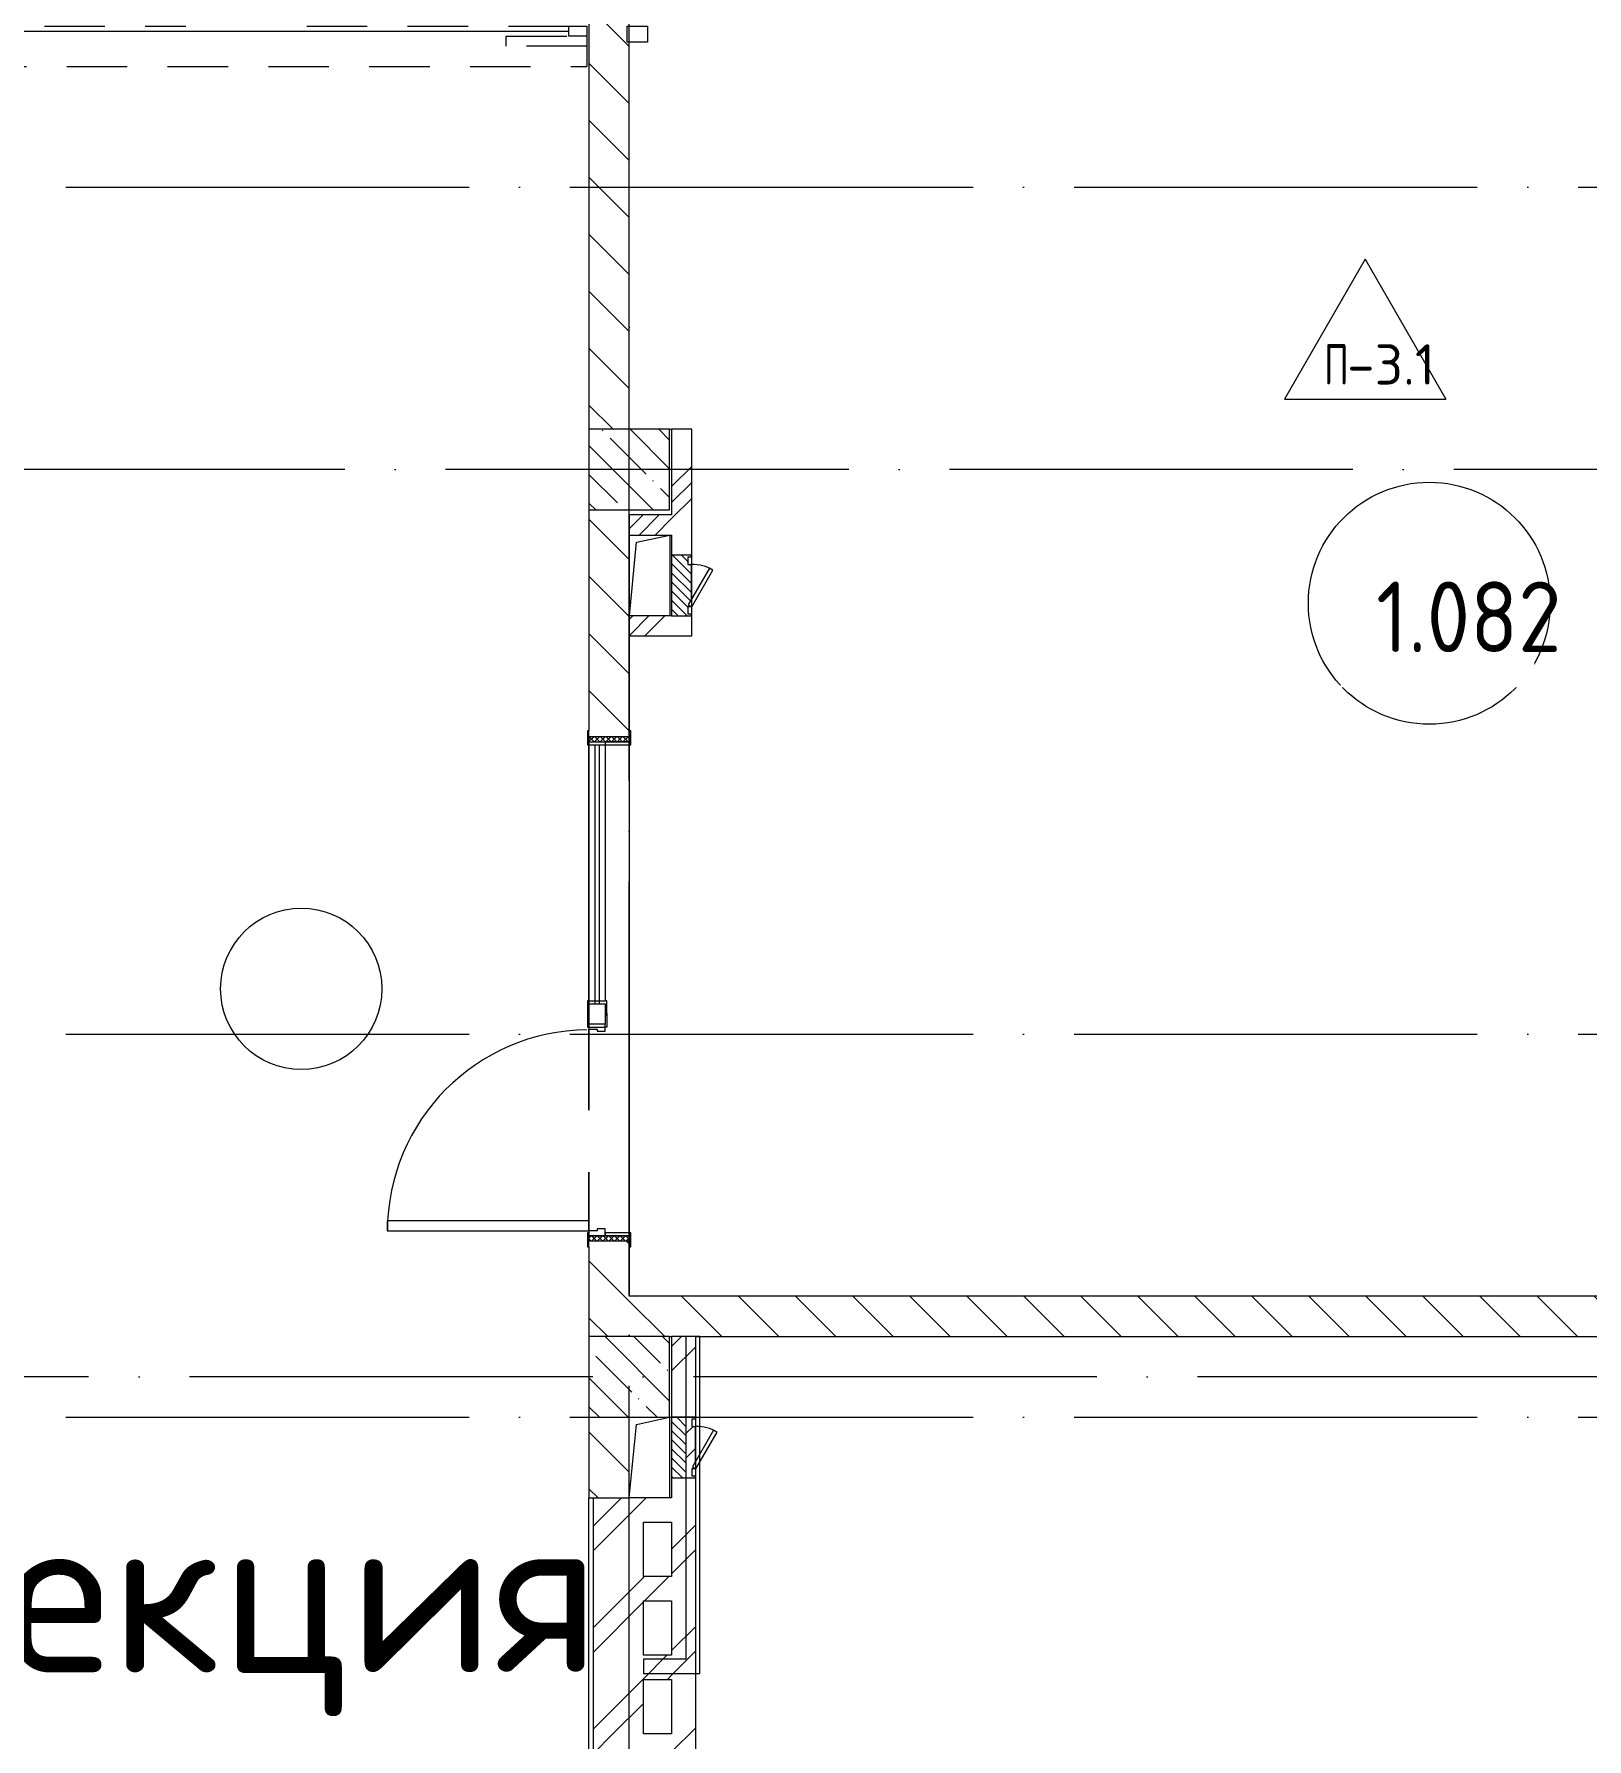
# Model space of a CAD drawing. Header units: millimetres. Extents: x -68946 to 288321, y -402657 to 324925.
# Drawn here: x 154586 to 162287, y 24830 to 33285 of the extents above; entities that cross this region are included whole.
import ezdxf

# ---------------------------------------------------------------- set-up
doc = ezdxf.new("R2010")
doc.units = ezdxf.units.MM
doc.linetypes.add('ADSK_Линия сетки', pattern=[2500, 2000, -250, 0, -250])
doc.linetypes.add('ADSK_Невидимые', pattern=[500, 300, -200])
for name, color, linetype, lineweight in [('A-AREA-____-IDEN', 250, 'Continuous', 9), ('A-DETL-____-OTLN', 250, 'Continuous', 5), ('A-DETL-GENF-OTLN', 250, 'Continuous', 5), ('A-DOOR-____-HDLN', 31, 'ADSK_Невидимые', 5), ('A-DOOR-____-IDEN', 31, 'Continuous', 9), ('A-DOOR-____-MCUT', 250, 'Continuous', 5), ('A-DOOR-____-OTLN', 250, 'Continuous', 5), ('A-DOOR-FRAM-MCUT', 31, 'Continuous', 5), ('A-DOOR-FRAM-OTLN', 31, 'Continuous', 5), ('A-DOOR-GLAZ-MCUT', 31, 'Continuous', 5), ('A-FLOR-____-IDEN', 11, 'Continuous', 9), ('A-FLOR-____-OTLN', 192, 'Continuous', 9), ('A-GENM-____-MCUT', 250, 'Continuous', 25), ('A-GENM-____-OTLN', 250, 'Continuous', 9), ('A-GLAZ-____-OTLN', 250, 'Continuous', 5), ('A-WALL-____-MCUT', 250, 'Continuous', 13), ('A-WALL-____-PATT', 250, 'Continuous', 13), ('E-ELEC-EQPM-OTLN', 250, 'Continuous', 9), ('G-____-____-TEXT', 250, 'Continuous', 9), ('I-WALL-____-OTLN', 250, 'Continuous', 9), ('S-COLS-____-MCUT', 250, 'Continuous', 25), ('S-COLS-____-OTLN', 250, 'Continuous', 9), ('S-GRID-____-OTLN', 250, 'Continuous', 9)]:
    doc.layers.add(name, color=color, linetype=linetype, lineweight=lineweight)
doc.styles.add('ISOCPEUR_1', font='isocpeur.ttf', dxfattribs={"width": 0.9, "height": 250})
doc.styles.add('ISOCPEUR_2', font='isocpeur.ttf', dxfattribs={"height": 160})
doc.styles.add('ISOCPEUR_6', font='isocpeur.ttf', dxfattribs={"height": 3.5})
pattern_1 = [(135, (12287.91, -0.0006), (-141.42136, -141.42136), [])]
pattern_2 = [(45, (12287.9, -0.0006), (-224.5064, 224.5064), []), (45, (12367.3, -0.0006), (0, 449.0128), []), (45, (12208.54, -0.0006), (0, 449.0128), [])]
pattern_3 = [(45, (12287.9, -0.0006), (-251.4472, 251.4472), []), (45, (12287.9, 381), (-251.4472, 251.4472), [])]
pattern_4 = [(45, (125, 0), (-22.6274, 22.6274), [])]

# ---------------------------------------------------------------- blocks, each defined once
blk = doc.blocks.new('Дверь_СКБ_2Ст_Фрамуга2 - Н_ВВ-3_2500x2600h_Учебные помещения_Фрамуга слева-42054644-АР1_Маркировочный план 1 этажа С2и3')
at = {"layer": 'A-DOOR-____-OTLN'}
h = blk.add_hatch(dxfattribs=at)
h.set_pattern_fill('FP_8', color=256, style=0, pattern_type=2)
h.set_pattern_definition([(135, (1051.41, 164.685), (-14.1421, -14.1421), []), (225, (1051.41, 164.685), (14.1421, -14.1421), [])])
h.paths.add_polyline_path([(1237.5, -86.6), (1237.5, -100), (1262.5, -100), (1262.5, 100), (1237.5, 100)])
at = {"layer": 'A-DOOR-FRAM-OTLN'}
h = blk.add_hatch(dxfattribs=at)
h.set_pattern_fill('FP_9', color=256, style=0, pattern_type=2)
h.set_pattern_definition([(45, (-1071.384, 164.685), (-14.1421, 14.1421), []), (135, (-1071.384, 164.685), (-14.1421, -14.1421), [])])
h.paths.add_polyline_path([(-1237.5, 100), (-1237.5, -100), (-1212.5, -100), (-1212.5, 100), (-1228.7, 100)])
at = {"layer": 'A-DOOR-____-MCUT'}
for p, q in [((-1187.5, 1100), (-1187.5, 100)), ((-1137.5, 1100), (-1187.5, 1100)), ((-1137.5, 100), (-1137.5, 1100)), ((-1187.5, 100), (-1137.5, 100))]:
    blk.add_line(p, q, dxfattribs=at)
at = {"layer": 'A-DOOR-FRAM-MCUT'}
for p, q in [((-1197.5, 108), (-1267.5, 108)), ((-1267.5, 108), (-1267.5, 100)), ((-1267.5, 100), (-1197.5, 100)), ((-1212.5, 100), (-1237.5, 100)), ((-1237.5, 100), (-1237.5, -100)), ((-1187.5, 100), (-1212.5, 100)), ((-1212.5, 100), (-1212.5, 20)), ((-1212.5, -100), (-1212.5, 100)), ((-1197.5, 100), (-1197.5, 108)), ((-1187.5, 60), (-1187.5, 100)), ((-187.5, 100), (-187.5, 60)), ((-162.5, 100), (-187.5, 100)), ((-177.5, 108), (-177.5, 100)), ((-107.5, 108), (-177.5, 108)), ((-177.5, 100), (-177.5, 20)), ((-62.5, 100), (-162.5, 100)), ((-162.5, 20), (-162.5, 100)), ((-162.5, 20), (-162.5, 100)), ((-117.5, 108), (-117.5, 100)), ((-47.5, 108), (-117.5, 108)), ((-107.5, 100), (-107.5, 108)), ((-62.5, 100), (-62.5, 20)), ((-47.5, 100), (-47.5, 108)), ((-47.5, 100), (-47.5, 20)), ((-47.5, 100), (1237.5, 100)), ((1292.5, 108), (1222.5, 108)), ((1222.5, 108), (1222.5, 100)), ((1222.5, 100), (1222.5, 20)), ((1222.5, 100), (1292.5, 100)), ((1237.5, 100), (1237.5, 20)), ((1262.5, 100), (1237.5, 100)), ((1237.5, 100), (1237.5, -100)), ((1262.5, -100), (1262.5, 100)), ((1292.5, 100), (1292.5, 108)), ((-1212.5, 20), (-1177.5, 20)), ((-1197.5, 20), (-1212.5, 20)), ((-1212.5, 20), (-1212.5, -100)), ((-1197.5, -100), (-1197.5, 20)), ((-1177.5, 60), (-1187.5, 60)), ((-1177.5, 20), (-1177.5, 60)), ((-187.5, 60), (-197.5, 60)), ((-197.5, 60), (-197.5, 20)), ((-197.5, 20), (-162.5, 20)), ((-177.5, 12), (-177.5, 20)), ((-107.5, 12), (-177.5, 12)), ((-62.5, 20), (-162.5, 20)), ((-117.5, 20), (-117.5, 12)), ((-117.5, 12), (-47.5, 12)), ((-107.5, 20), (-107.5, 12)), ((-47.5, 12), (-47.5, 20)), ((1237.5, 20), (-47.5, 20)), ((1237.5, 20), (1222.5, 20)), ((1222.5, 20), (1222.5, -100)), ((1237.5, -100), (1237.5, 20)), ((-1197.5, -100), (-1267.5, -100)), ((-1267.5, -100), (-1267.5, -108)), ((-1267.5, -108), (-1197.5, -108)), ((-1237.5, -100), (-1212.5, -100)), ((-1212.5, -100), (-1197.5, -100)), ((-1197.5, -108), (-1197.5, -100)), ((1222.5, -100), (1237.5, -100)), ((1292.5, -100), (1222.5, -100)), ((1222.5, -100), (1222.5, -108)), ((1222.5, -108), (1292.5, -108)), ((1237.5, -100), (1262.5, -100)), ((1292.5, -108), (1292.5, -100))]:
    blk.add_line(p, q, dxfattribs=at)
at = {"layer": 'A-DOOR-GLAZ-MCUT'}
for p, q in [((1222.5, 70), (-62.5, 70)), ((1222.5, 50), (-62.5, 50))]:
    blk.add_line(p, q, dxfattribs=at)
blk = doc.blocks.new('BSC_Колонна _Прямоугольная - 400x400-V61-АР1_Маркировочный план 1 этажа С2и3')
at = {"layer": 'S-COLS-____-OTLN', "lineweight": 5}
h = blk.add_hatch(dxfattribs=at)
h.set_pattern_fill('FP_96', color=256, style=0, pattern_type=2)
h.set_pattern_definition([(135, (-145249.98, -31125), (-142.5612, -142.5612), []), (135, (-145107.42, -31125), (-142.5612, -142.5612), [252.016, -50.403, 3.353, -47.05])])
h.paths.add_polyline_path([(197.6, -200), (200, -200), (200, 200), (-200, 200), (-200, -200), (178.4, -200)])
at = {"layer": 'S-COLS-____-MCUT', "lineweight": 5}
for p, q in [((200, 200), (-200, 200)), ((-200, 200), (-200, -200)), ((200, -200), (200, 200)), ((-200, -200), (200, -200))]:
    blk.add_line(p, q, dxfattribs=at)
blk = doc.blocks.new('BSC_Колонна _Прямоугольная - 400x400-V62-АР1_Маркировочный план 1 этажа С2и3')
at = {"layer": 'S-COLS-____-OTLN', "lineweight": 5}
h = blk.add_hatch(dxfattribs=at)
h.set_pattern_fill('FP_97', color=256, style=0, pattern_type=2)
h.set_pattern_definition([(135, (-145249.98, -26625), (-142.5612, -142.5612), []), (135, (-145107.42, -26625), (-142.5612, -142.5612), [252.016, -50.403, 3.353, -47.05])])
h.paths.add_polyline_path([(0.2, -200), (200, -200), (200, 200), (-200, 200), (-200, -200), (0, -200)])
at = {"layer": 'S-COLS-____-MCUT', "lineweight": 5}
for p, q in [((200, 200), (-200, 200)), ((-200, 200), (-200, -200)), ((200, -200), (200, 200)), ((-200, -200), (200, -200))]:
    blk.add_line(p, q, dxfattribs=at)
blk = doc.blocks.new('_Wn_-As_OpeningMEP_floor__Rectangular - _Wn_-As_OpeningMEP_floor__Rectangular-34705337-АР1_Маркировочный план 1 этажа С2и3')
at = {"layer": 'A-DETL-GENF-OTLN', "lineweight": 5}
for p, q in [((-100, -150), (-64.6, 214.6)), ((-64.6, 214.6), (100, 250))]:
    blk.add_line(p, q, dxfattribs=at)
blk = doc.blocks.new('DM_Штора_Противодымная_Doormaster_E-60 - ш_4400 х в_2500-40884781-АР1_Маркировочный план 1 этажа С2и3')
at = {"layer": 'A-DOOR-____-HDLN'}
for p, q in [((-2165, -100), (-1976.2, -100)), ((-2165, -300), (-2165, -100)), ((-776.2, -100), (425, -100)), ((1025, -100), (2415, -100)), ((2015, -200), (2015, -150)), ((2015, -150), (2415, -150)), ((2415, -100), (2415, -300)), ((2415, -150), (2415, -200)), ((2415, -200), (2015, -200)), ((-2165, -300), (2415, -300))]:
    blk.add_line(p, q, dxfattribs=at)
at = {"layer": 'A-DOOR-____-MCUT', "lineweight": 5}
for p, q in [((-2165, -100), (-2075, -100)), ((-2165, -150), (-2165, -100)), ((-2075, -150), (-2165, -150)), ((-2075, -100), (-2075, -150)), ((-2075, -125), (2325, -125)), ((2325, -100), (2415, -100)), ((2325, -150), (2325, -100)), ((2415, -150), (2325, -150)), ((2415, -100), (2415, -150))]:
    blk.add_line(p, q, dxfattribs=at)
at = {"layer": 'E-ELEC-EQPM-OTLN', "lineweight": 5}
for p, q in [((2615, -180), (2615, -100)), ((2615, -100), (2715, -100)), ((2715, -100), (2715, -180)), ((2715, -180), (2615, -180))]:
    blk.add_line(p, q, dxfattribs=at)
blk = doc.blocks.new('АР_Люк - ЛРС_ВК_300х400_внутренний_RAL 9003-V139-АР1_Маркировочный план 1 этажа С2и3')
at = {"layer": 'A-DOOR-____-OTLN'}
h = blk.add_hatch(dxfattribs=at)
h.set_pattern_fill('FP_148', color=256, style=0, pattern_type=2)
h.set_pattern_definition(pattern_4)
h.paths.add_polyline_path([(275, 10), (-25, 10), (-25, -60), (275, -60)])
at = {"layer": 'A-DETL-GENF-OTLN', "lineweight": 5}
for p, q in [((275, 60), (-25, 60)), ((-25, 60), (-25, -60)), ((275, -60), (275, 60)), ((-25, -60), (275, -60))]:
    blk.add_line(p, q, dxfattribs=at)
at = {"layer": 'A-DOOR-____-MCUT', "lineweight": 5}
for p, q in [((48.1, 165), (38.1, 147.7)), ((38.1, 147.7), (220, 42.7)), ((230, 60), (48.1, 165)), ((20, 60), (-15, 60)), ((-15, 60), (-15, 40)), ((-15, 40), (20, 40)), ((20, 40), (20, 60)), ((220, 42.7), (230, 60)), ((265, 60), (230, 60)), ((230, 60), (230, 40)), ((230, 40), (265, 40)), ((265, 40), (265, 60))]:
    blk.add_line(p, q, dxfattribs=at)
blk.add_arc((230, 60), 210, 150, 180, dxfattribs=at)
at = {"layer": 'A-DOOR-____-OTLN'}
blk.add_line((230, 60), (48.1, 165), dxfattribs=at)
blk = doc.blocks.new('ASML_АР_Отделка Люка - ВО Отделка люков_Грунтовка 0_Шпатлевка 0_Окраска 0_0-42467640-АР1_Маркировочный план 1 этажа С2и3')
at = {"layer": 'A-GENM-____-MCUT', "lineweight": 5}
for p, q in [((-140, 3), (-150, 3)), ((-150, 3), (-150, 0)), ((65, 3), (-105, 3)), ((150, 3), (140, 3)), ((150, 0), (150, 3)), ((-150, 0), (-140, 0)), ((-105, 0), (70.2, 0)), ((103.3, 0), (105, 0)), ((140, 0), (150, 0))]:
    blk.add_line(p, q, dxfattribs=at)
blk = doc.blocks.new('АР_Люк - ЛРС_ВК_300х400_внутренний_RAL 9003-42726780-АР1_Маркировочный план 1 этажа С2и3')
at = {"layer": 'A-DOOR-____-OTLN'}
h = blk.add_hatch(dxfattribs=at)
h.set_pattern_fill('FP_148', color=256, style=0, pattern_type=2)
h.set_pattern_definition(pattern_4)
h.paths.add_polyline_path([(92.8, -50), (275, -50), (275, 50), (265, 50), (265, 30), (230, 30), (230, 50), (220, 32.7), (190, 50), (20, 50), (20, 30), (-15, 30), (-15, 50), (-25, 50), (-25, -50), (38.1, -50)])
at = {"layer": 'A-DETL-GENF-OTLN', "lineweight": 5}
for p, q in [((275, 50), (-25, 50)), ((-25, 50), (-25, -50)), ((275, -50), (275, 50)), ((-25, -50), (275, -50))]:
    blk.add_line(p, q, dxfattribs=at)
at = {"layer": 'A-DOOR-____-MCUT', "lineweight": 5}
for p, q in [((48.1, 155), (38.1, 137.7)), ((38.1, 137.7), (220, 32.7)), ((230, 50), (48.1, 155)), ((20, 50), (-15, 50)), ((-15, 50), (-15, 30)), ((-15, 30), (20, 30)), ((20, 30), (20, 50)), ((220, 32.7), (230, 50)), ((265, 50), (230, 50)), ((230, 50), (230, 30)), ((230, 30), (265, 30)), ((265, 30), (265, 50))]:
    blk.add_line(p, q, dxfattribs=at)
blk.add_arc((230, 50), 210, 150, 180, dxfattribs=at)
at = {"layer": 'A-DOOR-____-OTLN'}
blk.add_line((230, 50), (48.1, 155), dxfattribs=at)
blk = doc.blocks.new('AAR_СКБ_Марка_Помещения_мал - Номер-28977439-АР1_Маркировочный план 1 этажа С2и3')
at = {"layer": 'A-AREA-____-IDEN'}
blk.add_circle((-0.028, 0), 3, dxfattribs=at)
blk = doc.blocks.new('AAR_СКБ_Марка_Перекрытия - Марка пола-17325028-АР1_Маркировочный план 1 этажа С2и3')
at = {"layer": 'A-FLOR-____-IDEN'}
for p, q in [((0, 6.932), (-4.002, 0)), ((0, 6.932), (4.002, 0)), ((-4.002, 0), (4.002, 0))]:
    blk.add_line(p, q, dxfattribs=at)
blk = doc.blocks.new('ADSK_Марка_Дверь - Типоразмер_ADSK_Марка-30565456-АР1_Маркировочный план 1 этажа С2и3')
at = {"layer": 'A-DOOR-____-IDEN'}
blk.add_circle((0, 0), 4, dxfattribs=at)

msp = doc.modelspace()

# ---------------------------------------------------------------- hatches: boundary and pattern name
at = {"layer": 'A-WALL-____-PATT', "lineweight": 15, "true_color": 0x000000}
h = msp.add_hatch(dxfattribs=at)
h.set_pattern_fill('FP_2', color=18, style=0, pattern_type=2)
h.set_pattern_definition(pattern_1)
h.paths.add_polyline_path([(157537.8919, 31325), (157537.8919, 33244.9678), (157527.9138, 33244.9678), (157527.9138, 33324.9678), (157537.8919, 33324.9678), (157537.8919, 34525), (157337.8919, 34525), (157337.8919, 31325)])
h = msp.add_hatch(dxfattribs=at)
h.set_pattern_fill('FP_5', color=18, style=0, pattern_type=2)
h.set_pattern_definition(pattern_2)
h.paths.add_polyline_path([(157747.7267, 30300), (157847.7267, 30300), (157847.7267, 30400), (157747.7267, 30400), (157747.7267, 30395.8512)])
h.paths.add_polyline_path([(157844.7267, 30700), (157847.7267, 30700), (157847.7267, 31325), (157747.7267, 31325), (157747.7267, 30700)])
h = msp.add_hatch(dxfattribs=at)
h.set_pattern_fill('FP_2', color=18, style=0, pattern_type=2)
h.set_pattern_definition(pattern_1)
h.paths.add_polyline_path([(157537.7267, 26825.004), (157537.7267, 27299.9994), (157337.7267, 27299.9994), (157337.8919, 26825.004)])
h.paths.add_polyline_path([(157337.8919, 29799.9994), (157537.7267, 29801.1485), (157537.7267, 30925), (157337.7267, 30925), (157337.7267, 29799.9994)])
h = msp.add_hatch(dxfattribs=at)
h.set_pattern_fill('FP_5', color=18, style=0, pattern_type=2)
h.set_pattern_definition(pattern_2)
h.paths.add_polyline_path([(157737.8919, 30800), (157747.7267, 30800), (157747.7267, 30900), (157537.9138, 30900), (157538.0791, 30800), (157716.34, 30800)])
h = msp.add_hatch(dxfattribs=at)
h.set_pattern_fill('FP_5', color=18, style=0, pattern_type=2)
h.set_pattern_definition(pattern_2)
h.paths.add_polyline_path([(157716.34, 30300), (157747.7267, 30300), (157747.7267, 30400), (157537.9138, 30399.9404), (157538.0791, 30300), (157543.1058, 30300)])
h = msp.add_hatch(dxfattribs=at)
h.set_pattern_fill('FP_2', color=18, style=0, pattern_type=2)
h.set_pattern_definition(pattern_1)
h.paths.add_polyline_path([(157538.0791, 26825.004), (165037.8919, 26825.004), (165037.8706, 27025.0034), (157537.7267, 27025.004), (157537.9108, 26825.004)])
h = msp.add_hatch(dxfattribs=at)
h.set_pattern_fill('FP_4', color=18, style=0, pattern_type=2)
h.set_pattern_definition(pattern_3)
h.paths.add_polyline_path([(157867.8919, 24735), (157867.8919, 26125), (157864.8919, 26125), (157863.8919, 26135), (157847.8919, 26135), (157847.8919, 26170), (157864.8919, 26170), (157864.8919, 26171.7321), (157850.5714, 26180), (157864.8919, 26204.8038), (157864.8919, 26380), (157847.8919, 26380), (157847.8919, 26415), (157864.8919, 26415), (157864.8919, 26425), (157867.8919, 26425), (157867.8919, 26825.004), (157747.8931, 26825), (157747.8919, 26425), (157817.9138, 26425), (157817.9138, 26125), (157747.8919, 26125), (157747.8919, 24735), (157848.8919, 24735)])
h = msp.add_hatch(dxfattribs=at)
h.set_pattern_fill('FP_2', color=18, style=0, pattern_type=2)
h.set_pattern_definition(pattern_1)
h.paths.add_polyline_path([(157337.7267, 26025), (157537.7267, 26025.0661), (157537.7267, 26425), (157337.8919, 26425), (157337.7267, 26105.0661)])
h = msp.add_hatch(dxfattribs=at)
h.set_pattern_fill('FP_4', color=18, style=0, pattern_type=2)
h.set_pattern_definition(pattern_3)
h.paths.add_polyline_path([(157747.8919, 25905), (157747.8919, 26025), (157357.8919, 26025), (157357.8919, 25905), (157737.8919, 25905)])
h = msp.add_hatch(dxfattribs=at)
h.set_pattern_fill('FP_4', color=18, style=0, pattern_type=2)
h.set_pattern_definition(pattern_3)
h.paths.add_polyline_path([(157537.8919, 24855), (157607.8919, 24855), (157607.8919, 25905), (157357.8919, 25905), (157357.8919, 24855), (157537.7267, 24855)])
h = msp.add_hatch(dxfattribs=at)
h.set_pattern_fill('FP_4', color=18, style=0, pattern_type=2)
h.set_pattern_definition(pattern_3)
h.paths.add_polyline_path([(157607.8919, 25515), (157747.8919, 25515), (157747.8919, 25635), (157607.8919, 25635)])
h = msp.add_hatch(dxfattribs=at)
h.set_pattern_fill('FP_4', color=18, style=0, pattern_type=2)
h.set_pattern_definition(pattern_3)
h.paths.add_polyline_path([(157737.8919, 25125), (157747.8919, 25125), (157747.8919, 25245), (157607.8919, 25245), (157607.9138, 25125), (157693.9895, 25125)])
h = msp.add_hatch(dxfattribs=at)
h.set_pattern_fill('FP_4', color=18, style=0, pattern_type=2)
h.set_pattern_definition(pattern_3)
h.paths.add_polyline_path([(157747.8919, 24735), (157747.8919, 24855), (157357.8919, 24855), (157357.8919, 24735), (157737.8919, 24735)])

# ---------------------------------------------------------------- linework, layer by layer
at = {"layer": 'A-DETL-____-OTLN', "color": 18, "true_color": 0x000000}
for p, q in [((157817.9138, 26825), (157817.9138, 25225)), ((157887.9138, 26825), (157817.9138, 26825)), ((157887.9138, 25155), (157887.9138, 26825)), ((157817.9138, 25225), (157607.9138, 25225)), ((157607.9138, 25225), (157607.9138, 25155)), ((157607.9138, 25155), (157887.9138, 25155))]:
    msp.add_line(p, q, dxfattribs=at)
msp.add_arc((157337.8872, 27346.9333), 1000, 90.57296735, 179.82429283, dxfattribs=at)
at = {"layer": 'A-FLOR-____-OTLN', "color": 18, "lineweight": 5, "true_color": 0x000000}
for p, q in [((157737.8919, 31325), (157747.7267, 31325)), ((157538.0791, 30400), (157538.0791, 30800)), ((157738.0791, 30800), (157738.0791, 30400)), ((157537.9138, 30300), (157537.9138, 29829.9994)), ((157337.8919, 29774.9994), (157337.8919, 28374.8961)), ((157337.8919, 28349.9994), (157337.8919, 27947.4514)), ((157337.8919, 27640.9917), (157337.8919, 27349.9994)), ((157537.9138, 27269.9994), (157537.9138, 27025.004)), ((157537.8919, 26025), (157537.8919, 26425)), ((157737.8919, 26425), (157737.8919, 26025)), ((157337.8919, 24735), (157337.8919, 26025))]:
    msp.add_line(p, q, dxfattribs=at)
at = {"layer": 'A-WALL-____-MCUT', "color": 18, "lineweight": 15, "true_color": 0x000000}
for p, q in [((157337.8919, 34525), (157337.8919, 31325)), ((157537.8919, 31325), (157537.8919, 33244.9678)), ((157747.7267, 31325), (157747.7267, 30900)), ((157847.7267, 31325), (157747.7267, 31325)), ((157847.7267, 30700), (157847.7267, 31325)), ((157337.7267, 30925), (157337.7267, 29829.9994)), ((157537.7267, 29829.9994), (157537.7267, 30925)), ((157747.7267, 30900), (157537.9138, 30900)), ((157537.9138, 30900), (157537.9138, 30800)), ((157537.9138, 30800), (157747.7267, 30800)), ((157747.7267, 30800), (157747.7267, 30400)), ((157747.7267, 30400), (157537.9138, 30400)), ((157537.9138, 30400), (157537.9138, 30300)), ((157847.7267, 30300), (157847.7267, 30400)), ((157537.9138, 30300), (157847.7267, 30300)), ((157337.7267, 27269.9994), (157337.7267, 26825.004)), ((157537.7267, 27025.004), (157537.7267, 27269.9994)), ((165037.8919, 27025.004), (157537.7267, 27025.004)), ((157737.8919, 26825.004), (157747.8919, 26825.004)), ((157747.8919, 26825.004), (157747.8919, 26025)), ((157867.8919, 26825.004), (157747.8919, 26825.004)), ((157867.8919, 26825.004), (165037.8919, 26825.004)), ((157867.8919, 26425), (157867.8919, 26825.004)), ((157337.7267, 26430.004), (157337.7267, 26025)), ((157537.7267, 26025), (157537.7267, 26425)), ((157867.8919, 24735), (157867.8919, 26125)), ((157337.7267, 26025), (157357.8919, 26025)), ((157357.8919, 26025), (157537.7267, 26025)), ((157357.8919, 26025), (157357.8919, 24735)), ((157747.8919, 26025), (157537.7267, 26025)), ((157607.8919, 25635), (157607.8919, 25905)), ((157607.8919, 25905), (157747.8919, 25905)), ((157747.8919, 25905), (157747.8919, 25635)), ((157747.8919, 25635), (157607.8919, 25635)), ((157607.8919, 25245), (157607.8919, 25515)), ((157607.8919, 25515), (157747.8919, 25515)), ((157747.8919, 25515), (157747.8919, 25245)), ((157747.8919, 25245), (157607.8919, 25245)), ((157607.8919, 24855), (157607.8919, 25125)), ((157607.8919, 25125), (157747.8919, 25125)), ((157747.8919, 25125), (157747.8919, 24855)), ((157747.8919, 24855), (157607.8919, 24855))]:
    msp.add_line(p, q, dxfattribs=at)
at = {"layer": 'I-WALL-____-OTLN', "color": 18, "lineweight": 15, "true_color": 0x000000}
for p, q in [((157337.7267, 28374.9994), (157337.7267, 29759.9994)), ((157537.7267, 29759.9994), (157537.7267, 27339.9994)), ((157337.7267, 27947.4514), (157337.7267, 28349.9994)), ((157337.7267, 27399.9994), (157337.7267, 27640.9917))]:
    msp.add_line(p, q, dxfattribs=at)
at = {"layer": 'S-GRID-____-OTLN', "color": 18, "linetype": 'ADSK_Линия сетки', "true_color": 0x000000}
for p, q in [((157537.9138, -2919.5356), (157537.9138, 61063.6538)), ((77240.3519, 32525), (168626.8279, 32525)), ((168626.8279, 31125), (111607.9138, 31125)), ((77240.3519, 28325), (168626.8279, 28325)), ((167356.8279, 26625), (111607.9138, 26625)), ((77240.3519, 26425), (168626.8279, 26425))]:
    msp.add_line(p, q, dxfattribs=at)

# ---------------------------------------------------------------- block references
at = {"layer": 'A-AREA-____-IDEN', "color": 18, "true_color": 0x000000, "xscale": 200, "yscale": 200, "zscale": 99.99999999999993}
msp.add_blockref('AAR_СКБ_Марка_Помещения_мал - Номер-28977439-АР1_Маркировочный план 1 этажа С2и3', (161511.3048, 30462.2958), dxfattribs=at)
at = {"layer": 'A-DOOR-____-IDEN', "color": 18, "true_color": 0x000000, "xscale": 99.99999999999993, "yscale": 99.99999999999993, "zscale": 99.99999999999993}
msp.add_blockref('ADSK_Марка_Дверь - Типоразмер_ADSK_Марка-30565456-АР1_Маркировочный план 1 этажа С2и3', (155910.8331, 28549.9994), dxfattribs=at)
at = {"layer": 'A-DOOR-____-OTLN', "color": 18, "true_color": 0x000000}
msp.add_blockref('DM_Штора_Противодымная_Doormaster_E-60 - ш_4400 х в_2500-40884781-АР1_Маркировочный план 1 этажа С2и3', (154912.9138, 33424.9678), dxfattribs=at)
for name, p, rotation in [('АР_Люк - ЛРС_ВК_300х400_внутренний_RAL 9003-42726780-АР1_Маркировочный план 1 этажа С2и3', (157797.7267, 30675), 270), ('Дверь_СКБ_2Ст_Фрамуга2 - Н_ВВ-3_2500x2600h_Учебные помещения_Фрамуга слева-42054644-АР1_Маркировочный план 1 этажа С2и3', (157437.7267, 28537.4994), 89.99999999999987), ('АР_Люк - ЛРС_ВК_300х400_внутренний_RAL 9003-V139-АР1_Маркировочный план 1 этажа С2и3', (157807.8919, 26400), 270)]:
    msp.add_blockref(name, p, dxfattribs=dict(at, rotation=rotation))
at = {"layer": 'A-FLOR-____-IDEN', "color": 18, "true_color": 0x000000, "xscale": 99.99999999999993, "yscale": 99.99999999999993, "zscale": 99.99999999999993}
msp.add_blockref('AAR_СКБ_Марка_Перекрытия - Марка пола-17325028-АР1_Маркировочный план 1 этажа С2и3', (161187.9029, 31475.0774), dxfattribs=at)
at = {"layer": 'A-GENM-____-OTLN', "color": 18, "lineweight": 5, "true_color": 0x000000, "rotation": 270}
for p in [(157844.7267, 30550), (157864.8919, 26275)]:
    msp.add_blockref('ASML_АР_Отделка Люка - ВО Отделка люков_Грунтовка 0_Шпатлевка 0_Окраска 0_0-42467640-АР1_Маркировочный план 1 этажа С2и3', p, dxfattribs=at)
at = {"layer": 'A-GLAZ-____-OTLN', "color": 18, "true_color": 0x000000}
for p in [(157638.0791, 30550), (157637.8919, 26175)]:
    msp.add_blockref('_Wn_-As_OpeningMEP_floor__Rectangular - _Wn_-As_OpeningMEP_floor__Rectangular-34705337-АР1_Маркировочный план 1 этажа С2и3', p, dxfattribs=at)
at = {"layer": 'S-COLS-____-OTLN', "color": 18, "lineweight": 5, "true_color": 0x000000}
for name, p in [('BSC_Колонна _Прямоугольная - 400x400-V61-АР1_Маркировочный план 1 этажа С2и3', (157537.8919, 31125)), ('BSC_Колонна _Прямоугольная - 400x400-V62-АР1_Маркировочный план 1 этажа С2и3', (157537.8919, 26625))]:
    msp.add_blockref(name, p, dxfattribs=at)

# ---------------------------------------------------------------- texts
at = {"layer": 'A-FLOR-____-IDEN', "color": 18, "true_color": 0x000000, "char_height": 200, "attachment_point": 1, "style": 'ISOCPEUR_2'}
for s, insert, width in [('\\fISOCPEUR|b0|i0|c204|p34|;\\W.7;П', (160982.668, 31746.4632), 140.295312), ('-3.1', (161098.4232, 31746.4632), 381.60325)]:
    msp.add_mtext(s, dxfattribs=dict(at, insert=insert, width=width))
at = {"layer": 'G-____-____-TEXT', "color": 7, "insert": (148987.9138, 25959.9994), "char_height": 800, "width": 18169.734652, "attachment_point": 1, "style": 'ISOCPEUR_6'}
msp.add_mtext('1 этаж, 3 секция', dxfattribs=at)

# ---------------------------------------------------------------- next in the draw order: texts
at = {"layer": 'A-AREA-____-IDEN', "color": 18, "true_color": 0x000000, "insert": (161241.8044, 30569.7813), "char_height": 350, "width": 609.2825, "attachment_point": 1, "style": 'ISOCPEUR_1', "bg_fill": 3, "box_fill_scale": 1.5, "bg_fill_color": 256, "bg_fill_transparency": 0}
msp.add_mtext('1.082', dxfattribs=at)

doc.saveas('drawing.dxf')
